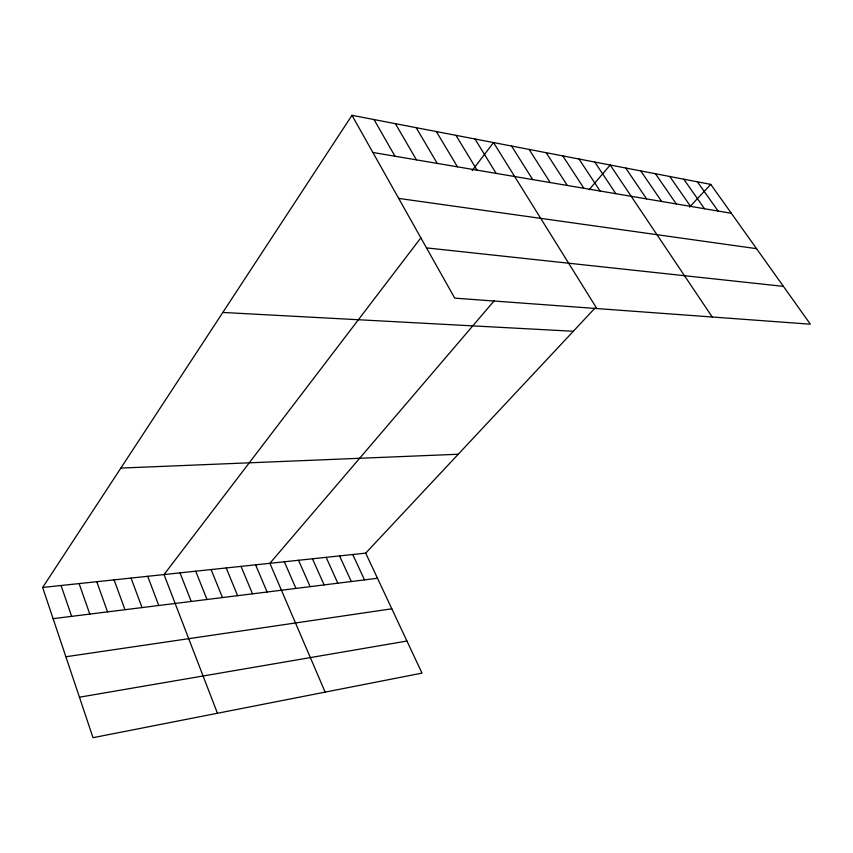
<?xml version="1.0" encoding="UTF-8"?>
<svg xmlns="http://www.w3.org/2000/svg" width="853" height="853" viewBox="0 0 853 853"><rect width="100%" height="100%" fill="white"/><g stroke="black" fill="none" stroke-linecap="round" stroke-linejoin="round"><path stroke-width="1.28" d="M594.872 308.232L365.702 553.128L421.99 673.113L93.009 737.685L42.65 587.461L351.98 115.315L710.762 184.387L810.35 324.193L454.745 298.145L351.98 115.315M420.881 237.806L164.021 574.559L217.44 713.257M472.178 170.557L493.524 142.568L596.855 308.551M494.409 300.555L269.889 563.311L325.153 692.124M589.156 189.654L610.204 165.024L712.212 317.007M689.533 207.066L710.762 184.387M79.446 697.2L406.945 641.029M65.884 656.757L391.815 608.797M53.11 618.66L377.495 578.259M42.65 587.461L365.702 553.128M120.87 468.084L458.232 454.244M222.825 312.454L573.312 331.273M426.5 247.892L783.395 286.363M398.692 198.408L756.558 248.671M372.868 152.474L731.352 213.293M697.434 181.817L718.087 211.043M683.775 179.183L704.493 208.729M669.786 176.496L690.567 206.373M655.445 173.735L676.29 203.952M640.742 170.909L661.64 201.468M625.675 167.998L646.617 198.909M594.808 162.059L615.834 193.695M579.016 159.021L600.075 191.019M562.809 155.907L583.9 188.278M546.176 152.698L567.288 185.453M529.095 149.414L550.228 182.563M511.555 146.034L532.698 179.588M474.993 138.996L496.137 173.383M455.95 135.328L477.072 170.152M436.341 131.554L457.443 166.825M416.179 127.673L437.237 163.403M395.408 123.674L416.435 159.863M374.019 119.559L394.982 156.227M352.747 554.503L364.508 579.88M339.558 555.9L351.297 581.522M326.134 557.329L337.831 583.196M312.454 558.779L324.129 584.902M298.529 560.261L310.161 586.651M284.348 561.775L295.938 588.421M255.601 564.825L267.106 592.014M241.047 566.371L252.499 593.827M226.216 567.949L237.614 595.682M211.107 569.559L222.452 597.569M195.71 571.19L206.991 599.499M180.015 572.864L191.221 601.461M147.708 576.297L158.754 605.502M131.063 578.067L142.035 607.592M114.089 579.869L124.975 609.714M96.773 581.703L107.563 611.878M79.105 583.591L89.789 614.096M61.064 585.499L71.641 616.356"/></g></svg>
